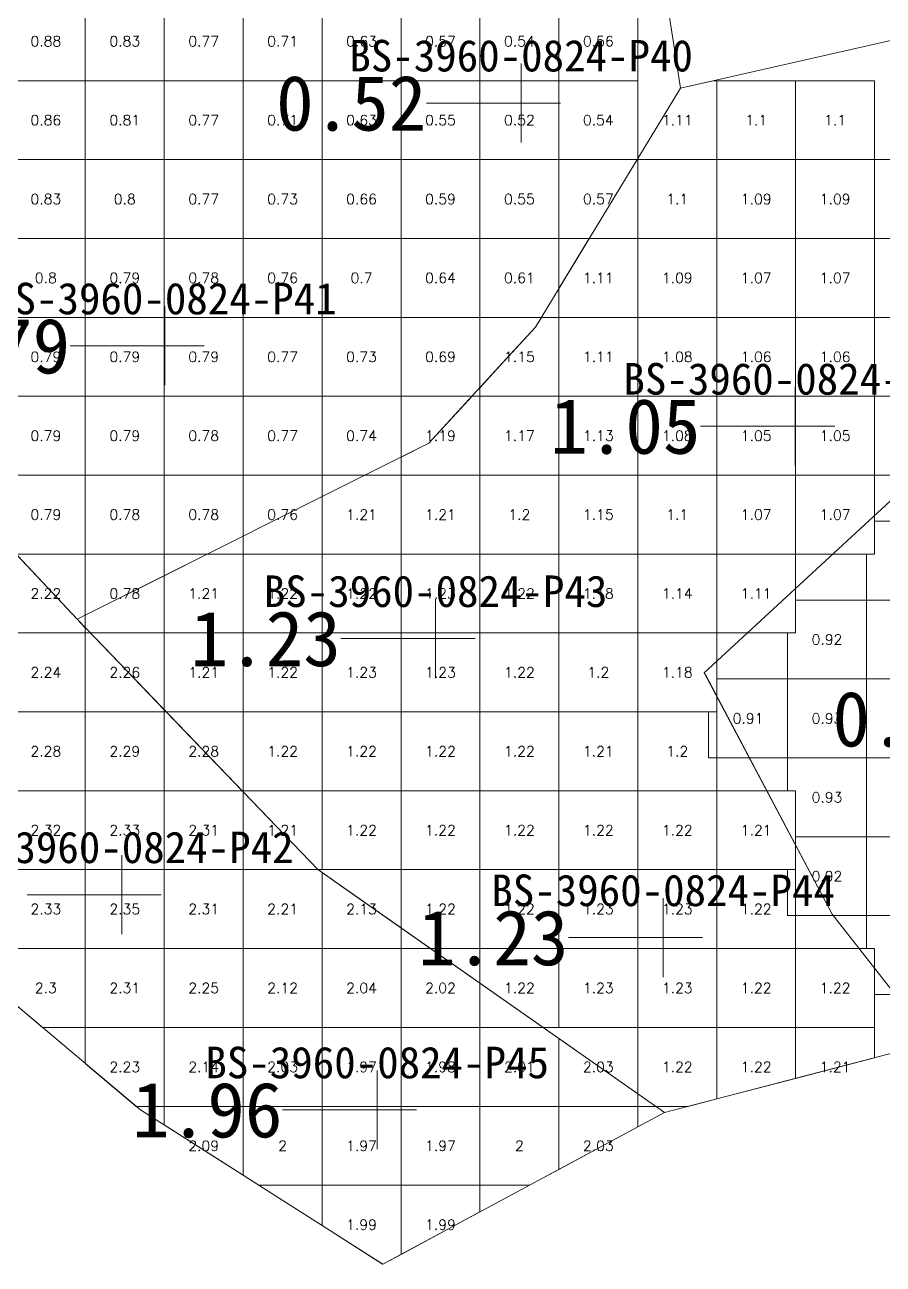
# Model space of a CAD drawing. Header units: inches. Extents: x 469941 to 470089, y 4349675 to 4349818.
# Drawn here: x 470065.12 to 470076, y 4349689.79 to 4349705.5 of the extents above; entities that cross this region are included whole.
import ezdxf
from ezdxf.enums import TextEntityAlignment as Align

# ---------------------------------------------------------------- set-up
doc = ezdxf.new("R2010")
doc.units = ezdxf.units.IN
doc.header["$MEASUREMENT"] = 0
for name, color, linetype, lineweight in [('0.500-1.000', 7, 'Continuous', 0), ('1.000-1.500', 7, 'Continuous', 0), ('1.500-3.000', 7, 'Continuous', 0), ('孔口文字', 7, 'Continuous', 0), ('点', 7, 'Continuous', 0), ('爆区方格网', 7, 'Continuous', 0), ('线条', 7, 'Continuous', 0), ('钻孔', 7, 'Continuous', 0)]:
    doc.layers.add(name, color=color, linetype=linetype, lineweight=lineweight)
doc.styles.add('3dmine_textStyle_1', font='txt.shx', dxfattribs={"height": 1, "bigfont": 'gbcbig.shx'})
doc.styles.add('3dmine_textStyle_4', font='simsunb.ttf', dxfattribs={"height": 1})

msp = doc.modelspace()

# ---------------------------------------------------------------- hatches: boundary and pattern name
at = {"layer": '钻孔', "linetype": 'Continuous', "lineweight": 0, "true_color": 0x00ffff, "extrusion": (0, 1, 0)}
for points in [[(-470072.412, 3950.013), (-470071.412, 3950.013), (-470071.412, 3961.013), (-470072.412, 3961.013)], [(-470067.898, 3949.875), (-470066.898, 3949.875), (-470066.898, 3960.875), (-470067.898, 3960.875)], [(-470067.352, 3949.712), (-470066.352, 3949.712), (-470066.352, 3960.712), (-470067.352, 3960.712)], [(-470070.588, 3949.837), (-470069.588, 3949.837), (-470069.588, 3960.837), (-470070.588, 3960.837)]]:
    msp.add_hatch(color=4, dxfattribs=at).paths.add_polyline_path(points, flags=0)
at = {"layer": '钻孔', "linetype": 'Continuous', "lineweight": 0, "true_color": 0x0000ff, "extrusion": (0, 1, 0)}
for points in [[(-470075.885, 3950.073), (-470074.885, 3950.073), (-470074.885, 3961.073), (-470075.885, 3961.073)], [(-470071.328, 3949.978), (-470070.328, 3949.978), (-470070.328, 3960.978), (-470071.328, 3960.978)], [(-470074.211, 3950.177), (-470073.211, 3950.177), (-470073.211, 3961.177), (-470074.211, 3961.177)]]:
    msp.add_hatch(color=5, dxfattribs=at).paths.add_polyline_path(points, flags=0)

# ---------------------------------------------------------------- linework, layer by layer
at = {"layer": '0.500-1.000', "color": 4, "linetype": 'Continuous', "lineweight": 0, "true_color": 0x00ffff}
for points in [[(470073.765, 4349714.157), (470075.484, 4349711.781), (470074.284, 4349711.13), (470072.992, 4349707.734), (470072.969, 4349707.674), (470073.431, 4349704.694), (470071.594, 4349701.664), (470070.704, 4349700.695), (470070.244, 4349700.194), (470065.786, 4349697.962), (470062.903, 4349701.04), (470062.482, 4349701.058), (470060.28, 4349701.153), (470060.914, 4349705.252), (470063.831, 4349707.254), (470067.899, 4349707.252), (470069.089, 4349707.252), (470069.075, 4349707.92), (470069.01, 4349711.145), (470071.224, 4349714.988)], [(470084.807, 4349699.713), (470082.417, 4349696.598), (470082.023, 4349696.085), (470080.026, 4349693.482), (470076.627, 4349692.596), (470075.353, 4349694.224), (470073.733, 4349697.284), (470077.239, 4349700.523), (470078.591, 4349700.817), (470082.614, 4349701.692), (470084.807, 4349699.713)]]:
    msp.add_lwpolyline(points, dxfattribs=at)
at = {"layer": '1.000-1.500', "color": 5, "linetype": 'Continuous', "lineweight": 0, "true_color": 0x0000ff}
msp.add_lwpolyline([(470077.239, 4349700.523), (470073.733, 4349697.284), (470073.755, 4349697.243), (470075.353, 4349694.224), (470076.627, 4349692.596), (470073.229, 4349691.71), (470069.657, 4349694.215), (470068.836, 4349694.79), (470065.786, 4349697.962), (470070.244, 4349700.194), (470071.275, 4349701.317), (470071.594, 4349701.664), (470073.431, 4349704.694), (470076.152, 4349705.312), (470077.239, 4349700.523)], dxfattribs=at)
at = {"layer": '1.500-3.000', "color": 1, "linetype": 'Continuous', "lineweight": 0, "true_color": 0xff0000}
msp.add_lwpolyline([(470062.903, 4349701.04), (470065.786, 4349697.962), (470066.022, 4349697.716), (470068.836, 4349694.79), (470069.183, 4349694.547), (470073.229, 4349691.71), (470069.658, 4349689.787), (470066.74, 4349691.647), (470066.588, 4349691.744), (470063.352, 4349694.471), (470062.851, 4349695.072), (470059.889, 4349698.624), (470060.28, 4349701.153), (470062.903, 4349701.04)], dxfattribs=at)
at = {"layer": '点', "color": 138, "linetype": 'Continuous', "lineweight": 0, "true_color": 0x004c4c}
for points, elevation in [([(470071.412, 4349704.005), (470071.412, 4349705.005)], 3961.013), ([(470071.912, 4349704.505), (470070.912, 4349704.505)], 3961.013), ([(470066.898, 4349700.927), (470066.898, 4349701.927)], 3960.875), ([(470067.398, 4349701.427), (470066.398, 4349701.427)], 3960.875), ([(470074.885, 4349699.909), (470074.885, 4349700.909)], 3961.073), ([(470075.385, 4349700.409), (470074.385, 4349700.409)], 3961.073), ([(470070.328, 4349697.217), (470070.328, 4349698.217)], 3960.978), ([(470070.828, 4349697.717), (470069.828, 4349697.717)], 3960.978), ([(470066.352, 4349693.971), (470066.352, 4349694.971)], 3960.712), ([(470066.852, 4349694.471), (470065.852, 4349694.471)], 3960.712), ([(470073.211, 4349693.426), (470073.211, 4349694.426)], 3961.177), ([(470073.711, 4349693.926), (470072.711, 4349693.926)], 3961.177), ([(470069.588, 4349691.244), (470069.588, 4349692.244)], 3960.837), ([(470070.088, 4349691.744), (470069.088, 4349691.744)], 3960.837)]:
    msp.add_lwpolyline(points, dxfattribs=dict(at, elevation=elevation))
at = {"layer": '爆区方格网', "color": 4, "linetype": 'Continuous', "lineweight": 0, "true_color": 0x00ffff}
for points, elevation in [([(470065.89, 4349704.788), (470064.89, 4349704.788), (470064.89, 4349705.788), (470065.89, 4349705.788), (470065.89, 4349704.788)], 3960.875), ([(470066.89, 4349704.788), (470065.89, 4349704.788), (470065.89, 4349705.788), (470066.89, 4349705.788), (470066.89, 4349704.788)], 3960.875), ([(470067.89, 4349704.788), (470066.89, 4349704.788), (470066.89, 4349705.788), (470067.89, 4349705.788), (470067.89, 4349704.788)], 3960.875), ([(470068.89, 4349704.788), (470067.89, 4349704.788), (470067.89, 4349705.788), (470068.89, 4349705.788), (470068.89, 4349704.788)], 3960.875), ([(470069.89, 4349704.788), (470068.89, 4349704.788), (470068.89, 4349705.788), (470069.89, 4349705.788), (470069.89, 4349704.788)], 3960.875), ([(470070.89, 4349704.788), (470069.89, 4349704.788), (470069.89, 4349705.788), (470070.89, 4349705.788), (470070.89, 4349704.788)], 3960.875), ([(470071.89, 4349704.788), (470070.89, 4349704.788), (470070.89, 4349705.788), (470071.89, 4349705.788), (470071.89, 4349704.788)], 3960.875), ([(470072.89, 4349704.788), (470071.89, 4349704.788), (470071.89, 4349705.788), (470072.89, 4349705.788), (470072.89, 4349704.788)], 3960.875), ([(470065.89, 4349703.788), (470064.89, 4349703.788), (470064.89, 4349704.788), (470065.89, 4349704.788), (470065.89, 4349703.788)], 3960.875), ([(470066.89, 4349703.788), (470065.89, 4349703.788), (470065.89, 4349704.788), (470066.89, 4349704.788), (470066.89, 4349703.788)], 3960.875), ([(470067.89, 4349703.788), (470066.89, 4349703.788), (470066.89, 4349704.788), (470067.89, 4349704.788), (470067.89, 4349703.788)], 3960.875), ([(470068.89, 4349703.788), (470067.89, 4349703.788), (470067.89, 4349704.788), (470068.89, 4349704.788), (470068.89, 4349703.788)], 3960.875), ([(470069.89, 4349703.788), (470068.89, 4349703.788), (470068.89, 4349704.788), (470069.89, 4349704.788), (470069.89, 4349703.788)], 3960.875), ([(470070.89, 4349703.788), (470069.89, 4349703.788), (470069.89, 4349704.788), (470070.89, 4349704.788), (470070.89, 4349703.788)], 3960.875), ([(470071.89, 4349703.788), (470070.89, 4349703.788), (470070.89, 4349704.788), (470071.89, 4349704.788), (470071.89, 4349703.788)], 3960.875), ([(470072.89, 4349703.801), (470072.89, 4349703.801), (470072.89, 4349703.788), (470071.89, 4349703.788), (470071.89, 4349704.788), (470072.89, 4349704.788), (470072.89, 4349703.801)], 3960.875), ([(470065.89, 4349702.788), (470064.89, 4349702.788), (470064.89, 4349703.788), (470065.89, 4349703.788), (470065.89, 4349702.788)], 3960.875), ([(470066.89, 4349702.788), (470065.89, 4349702.788), (470065.89, 4349703.788), (470066.89, 4349703.788), (470066.89, 4349702.788)], 3960.875), ([(470067.89, 4349702.788), (470066.89, 4349702.788), (470066.89, 4349703.788), (470067.89, 4349703.788), (470067.89, 4349702.788)], 3960.875), ([(470068.89, 4349702.788), (470067.89, 4349702.788), (470067.89, 4349703.788), (470068.89, 4349703.788), (470068.89, 4349702.788)], 3960.875), ([(470069.89, 4349702.788), (470068.89, 4349702.788), (470068.89, 4349703.788), (470069.89, 4349703.788), (470069.89, 4349702.788)], 3960.875), ([(470070.89, 4349702.788), (470069.89, 4349702.788), (470069.89, 4349703.788), (470070.89, 4349703.788), (470070.89, 4349702.788)], 3960.875), ([(470071.89, 4349702.788), (470070.89, 4349702.788), (470070.89, 4349703.788), (470071.89, 4349703.788), (470071.89, 4349702.788)], 3960.875), ([(470072.89, 4349702.788), (470071.89, 4349702.788), (470071.89, 4349703.788), (470072.89, 4349703.788), (470072.89, 4349702.788)], 3960.875), ([(470065.89, 4349701.788), (470064.89, 4349701.788), (470064.89, 4349702.788), (470065.89, 4349702.788), (470065.89, 4349701.788)], 3960.875), ([(470066.89, 4349701.788), (470065.89, 4349701.788), (470065.89, 4349702.788), (470066.89, 4349702.788), (470066.89, 4349701.788)], 3960.875), ([(470067.89, 4349701.788), (470066.89, 4349701.788), (470066.89, 4349702.788), (470067.89, 4349702.788), (470067.89, 4349701.788)], 3960.875), ([(470068.89, 4349701.788), (470067.89, 4349701.788), (470067.89, 4349702.788), (470068.89, 4349702.788), (470068.89, 4349701.788)], 3960.875), ([(470069.89, 4349701.788), (470068.89, 4349701.788), (470068.89, 4349702.788), (470069.89, 4349702.788), (470069.89, 4349701.788)], 3960.875), ([(470070.89, 4349701.788), (470069.89, 4349701.788), (470069.89, 4349702.788), (470070.89, 4349702.788), (470070.89, 4349701.788)], 3960.875), ([(470071.89, 4349702.152), (470071.89, 4349702.152), (470071.89, 4349701.788), (470070.89, 4349701.788), (470070.89, 4349702.788), (470071.89, 4349702.788), (470071.89, 4349702.152)], 3960.875), ([(470065.89, 4349700.788), (470064.89, 4349700.788), (470064.89, 4349701.788), (470065.89, 4349701.788), (470065.89, 4349700.788)], 3960.875), ([(470066.89, 4349700.788), (470065.89, 4349700.788), (470065.89, 4349701.788), (470066.89, 4349701.788), (470066.89, 4349700.788)], 3960.875), ([(470067.89, 4349700.788), (470066.89, 4349700.788), (470066.89, 4349701.788), (470067.89, 4349701.788), (470067.89, 4349700.788)], 3960.875), ([(470068.89, 4349700.788), (470067.89, 4349700.788), (470067.89, 4349701.788), (470068.89, 4349701.788), (470068.89, 4349700.788)], 3960.875), ([(470069.89, 4349700.788), (470068.89, 4349700.788), (470068.89, 4349701.788), (470069.89, 4349701.788), (470069.89, 4349700.788)], 3960.875), ([(470070.89, 4349700.897), (470070.89, 4349700.897), (470070.89, 4349700.788), (470069.89, 4349700.788), (470069.89, 4349701.788), (470070.89, 4349701.788), (470070.89, 4349700.897)], 3960.875), ([(470065.89, 4349699.788), (470064.89, 4349699.788), (470064.89, 4349700.788), (470065.89, 4349700.788), (470065.89, 4349699.788)], 3960.875), ([(470066.89, 4349699.788), (470065.89, 4349699.788), (470065.89, 4349700.788), (470066.89, 4349700.788), (470066.89, 4349699.788)], 3960.875), ([(470067.89, 4349699.788), (470066.89, 4349699.788), (470066.89, 4349700.788), (470067.89, 4349700.788), (470067.89, 4349699.788)], 3960.875), ([(470068.89, 4349699.788), (470067.89, 4349699.788), (470067.89, 4349700.788), (470068.89, 4349700.788), (470068.89, 4349699.788)], 3960.875), ([(470069.89, 4349700.017), (470069.89, 4349700.017), (470069.89, 4349699.788), (470068.89, 4349699.788), (470068.89, 4349700.788), (470069.89, 4349700.788), (470069.89, 4349700.017)], 3960.875), ([(470065.89, 4349698.788), (470064.89, 4349698.788), (470064.89, 4349699.788), (470065.89, 4349699.788), (470065.89, 4349698.788)], 3960.875), ([(470066.89, 4349698.788), (470065.89, 4349698.788), (470065.89, 4349699.788), (470066.89, 4349699.788), (470066.89, 4349698.788)], 3960.875), ([(470067.89, 4349698.788), (470066.89, 4349698.788), (470066.89, 4349699.788), (470067.89, 4349699.788), (470067.89, 4349698.788)], 3960.875), ([(470068.89, 4349699.516), (470068.89, 4349699.516), (470068.89, 4349698.788), (470067.89, 4349698.788), (470067.89, 4349699.788), (470068.89, 4349699.788), (470068.89, 4349699.516)], 3960.875), ([(470076.787, 4349698.205), (470075.787, 4349698.205), (470075.787, 4349698.788), (470075.89, 4349698.788), (470075.89, 4349699.205), (470076.787, 4349699.205), (470076.787, 4349698.205)], 3961.036), ([(470066.89, 4349698.514), (470065.89, 4349698.014), (470065.89, 4349698.788), (470066.89, 4349698.788), (470066.89, 4349698.514)], 3960.875), ([(470066.89, 4349697.788), (470065.89, 4349697.788), (470065.89, 4349698.014), (470066.89, 4349698.514), (470066.89, 4349697.788)], 3960.875), ([(470075.787, 4349697.205), (470074.787, 4349697.205), (470074.787, 4349697.788), (470074.89, 4349697.788), (470074.89, 4349698.205), (470075.787, 4349698.205), (470075.787, 4349697.205)], 3961.036), ([(470076.787, 4349697.205), (470075.787, 4349697.205), (470075.787, 4349698.205), (470076.787, 4349698.205), (470076.787, 4349697.205)], 3961.036), ([(470074.787, 4349696.205), (470073.787, 4349696.205), (470073.787, 4349696.788), (470073.89, 4349696.788), (470073.89, 4349697.205), (470074.787, 4349697.205), (470074.787, 4349696.205)], 3961.036), ([(470075.787, 4349696.205), (470074.787, 4349696.205), (470074.787, 4349697.205), (470075.787, 4349697.205), (470075.787, 4349696.205)], 3961.036), ([(470076.787, 4349696.205), (470075.787, 4349696.205), (470075.787, 4349697.205), (470076.787, 4349697.205), (470076.787, 4349696.205)], 3961.036), ([(470075.787, 4349695.205), (470074.89, 4349695.205), (470074.89, 4349695.788), (470074.787, 4349695.788), (470074.787, 4349696.205), (470075.787, 4349696.205), (470075.787, 4349695.205)], 3961.036), ([(470076.787, 4349695.205), (470075.787, 4349695.205), (470075.787, 4349696.205), (470076.787, 4349696.205), (470076.787, 4349695.205)], 3961.036), ([(470075.787, 4349694.205), (470074.787, 4349694.205), (470074.787, 4349694.788), (470074.89, 4349694.788), (470074.89, 4349695.205), (470075.787, 4349695.205), (470075.787, 4349694.205)], 3961.036), ([(470076.787, 4349694.205), (470075.787, 4349694.205), (470075.787, 4349695.205), (470076.787, 4349695.205), (470076.787, 4349694.205)], 3961.036), ([(470076.787, 4349693.205), (470075.89, 4349693.205), (470075.89, 4349693.788), (470075.787, 4349693.788), (470075.787, 4349694.205), (470076.787, 4349694.205), (470076.787, 4349693.205)], 3961.036)]:
    msp.add_lwpolyline(points, dxfattribs=dict(at, elevation=elevation))
at = {"layer": '爆区方格网', "color": 5, "linetype": 'Continuous', "lineweight": 0, "true_color": 0x0000ff, "elevation": 3961.073}
for points in [[(470073.89, 4349703.788), (470072.89, 4349703.788), (470072.89, 4349703.801), (470073.431, 4349704.694), (470073.844, 4349704.788), (470073.89, 4349704.788), (470073.89, 4349703.788)], [(470074.89, 4349703.788), (470073.89, 4349703.788), (470073.89, 4349704.788), (470074.89, 4349704.788), (470074.89, 4349703.788)], [(470075.89, 4349703.788), (470074.89, 4349703.788), (470074.89, 4349704.788), (470075.89, 4349704.788), (470075.89, 4349703.788)], [(470073.89, 4349702.788), (470072.89, 4349702.788), (470072.89, 4349703.788), (470073.89, 4349703.788), (470073.89, 4349702.788)], [(470074.89, 4349702.788), (470073.89, 4349702.788), (470073.89, 4349703.788), (470074.89, 4349703.788), (470074.89, 4349702.788)], [(470075.89, 4349702.788), (470074.89, 4349702.788), (470074.89, 4349703.788), (470075.89, 4349703.788), (470075.89, 4349702.788)], [(470076.89, 4349702.788), (470075.89, 4349702.788), (470075.89, 4349703.788), (470076.89, 4349703.788), (470076.89, 4349702.788)], [(470072.89, 4349701.788), (470071.89, 4349701.788), (470071.89, 4349702.152), (470072.276, 4349702.788), (470072.89, 4349702.788), (470072.89, 4349701.788)], [(470073.89, 4349701.788), (470072.89, 4349701.788), (470072.89, 4349702.788), (470073.89, 4349702.788), (470073.89, 4349701.788)], [(470074.89, 4349701.788), (470073.89, 4349701.788), (470073.89, 4349702.788), (470074.89, 4349702.788), (470074.89, 4349701.788)], [(470075.89, 4349701.788), (470074.89, 4349701.788), (470074.89, 4349702.788), (470075.89, 4349702.788), (470075.89, 4349701.788)], [(470076.89, 4349701.788), (470075.89, 4349701.788), (470075.89, 4349702.788), (470076.89, 4349702.788), (470076.89, 4349701.788)], [(470071.89, 4349700.788), (470070.89, 4349700.788), (470070.89, 4349700.897), (470071.275, 4349701.317), (470071.594, 4349701.664), (470071.669, 4349701.788), (470071.89, 4349701.788), (470071.89, 4349700.788)], [(470072.89, 4349700.788), (470071.89, 4349700.788), (470071.89, 4349701.788), (470072.89, 4349701.788), (470072.89, 4349700.788)], [(470073.89, 4349700.788), (470072.89, 4349700.788), (470072.89, 4349701.788), (470073.89, 4349701.788), (470073.89, 4349700.788)], [(470074.89, 4349700.788), (470073.89, 4349700.788), (470073.89, 4349701.788), (470074.89, 4349701.788), (470074.89, 4349700.788)], [(470075.89, 4349700.788), (470074.89, 4349700.788), (470074.89, 4349701.788), (470075.89, 4349701.788), (470075.89, 4349700.788)], [(470076.89, 4349700.788), (470075.89, 4349700.788), (470075.89, 4349701.788), (470076.89, 4349701.788), (470076.89, 4349700.788)], [(470070.89, 4349699.788), (470069.89, 4349699.788), (470069.89, 4349700.017), (470070.244, 4349700.194), (470070.79, 4349700.788), (470070.89, 4349700.788), (470070.89, 4349699.788)], [(470071.89, 4349699.788), (470070.89, 4349699.788), (470070.89, 4349700.788), (470071.89, 4349700.788), (470071.89, 4349699.788)], [(470072.89, 4349699.788), (470071.89, 4349699.788), (470071.89, 4349700.788), (470072.89, 4349700.788), (470072.89, 4349699.788)], [(470073.89, 4349699.788), (470072.89, 4349699.788), (470072.89, 4349700.788), (470073.89, 4349700.788), (470073.89, 4349699.788)], [(470074.89, 4349699.788), (470073.89, 4349699.788), (470073.89, 4349700.788), (470074.89, 4349700.788), (470074.89, 4349699.788)], [(470075.89, 4349699.788), (470074.89, 4349699.788), (470074.89, 4349700.788), (470075.89, 4349700.788), (470075.89, 4349699.788)], [(470076.89, 4349699.788), (470075.89, 4349699.788), (470075.89, 4349700.788), (470076.89, 4349700.788), (470076.89, 4349699.788)], [(470069.89, 4349698.788), (470068.89, 4349698.788), (470068.89, 4349699.516), (470069.433, 4349699.788), (470069.89, 4349699.788), (470069.89, 4349698.788)], [(470070.89, 4349698.788), (470069.89, 4349698.788), (470069.89, 4349699.788), (470070.89, 4349699.788), (470070.89, 4349698.788)], [(470071.89, 4349698.788), (470070.89, 4349698.788), (470070.89, 4349699.788), (470071.89, 4349699.788), (470071.89, 4349698.788)], [(470072.89, 4349698.788), (470071.89, 4349698.788), (470071.89, 4349699.788), (470072.89, 4349699.788), (470072.89, 4349698.788)], [(470073.89, 4349698.788), (470072.89, 4349698.788), (470072.89, 4349699.788), (470073.89, 4349699.788), (470073.89, 4349698.788)], [(470074.89, 4349698.788), (470073.89, 4349698.788), (470073.89, 4349699.788), (470074.89, 4349699.788), (470074.89, 4349698.788)], [(470075.89, 4349698.788), (470074.89, 4349698.788), (470074.89, 4349699.788), (470075.89, 4349699.788), (470075.89, 4349698.788)], [(470067.89, 4349697.788), (470066.89, 4349697.788), (470066.89, 4349698.514), (470067.436, 4349698.788), (470067.89, 4349698.788), (470067.89, 4349697.788)], [(470068.89, 4349697.788), (470067.89, 4349697.788), (470067.89, 4349698.788), (470068.89, 4349698.788), (470068.89, 4349697.788)], [(470069.89, 4349697.788), (470068.89, 4349697.788), (470068.89, 4349698.788), (470069.89, 4349698.788), (470069.89, 4349697.788)], [(470070.89, 4349697.788), (470069.89, 4349697.788), (470069.89, 4349698.788), (470070.89, 4349698.788), (470070.89, 4349697.788)], [(470071.89, 4349697.788), (470070.89, 4349697.788), (470070.89, 4349698.788), (470071.89, 4349698.788), (470071.89, 4349697.788)], [(470072.89, 4349697.788), (470071.89, 4349697.788), (470071.89, 4349698.788), (470072.89, 4349698.788), (470072.89, 4349697.788)], [(470073.89, 4349697.788), (470072.89, 4349697.788), (470072.89, 4349698.788), (470073.89, 4349698.788), (470073.89, 4349697.788)], [(470074.89, 4349697.788), (470073.89, 4349697.788), (470073.89, 4349698.788), (470074.89, 4349698.788), (470074.89, 4349697.788)], [(470067.89, 4349696.788), (470066.89, 4349696.788), (470066.89, 4349697.788), (470067.89, 4349697.788), (470067.89, 4349696.788)], [(470068.89, 4349696.788), (470067.89, 4349696.788), (470067.89, 4349697.788), (470068.89, 4349697.788), (470068.89, 4349696.788)], [(470069.89, 4349696.788), (470068.89, 4349696.788), (470068.89, 4349697.788), (470069.89, 4349697.788), (470069.89, 4349696.788)], [(470070.89, 4349696.788), (470069.89, 4349696.788), (470069.89, 4349697.788), (470070.89, 4349697.788), (470070.89, 4349696.788)], [(470071.89, 4349696.788), (470070.89, 4349696.788), (470070.89, 4349697.788), (470071.89, 4349697.788), (470071.89, 4349696.788)], [(470072.89, 4349696.788), (470071.89, 4349696.788), (470071.89, 4349697.788), (470072.89, 4349697.788), (470072.89, 4349696.788)], [(470073.89, 4349696.788), (470072.89, 4349696.788), (470072.89, 4349697.788), (470073.89, 4349697.788), (470073.89, 4349696.788)], [(470068.89, 4349695.788), (470067.89, 4349695.788), (470067.89, 4349696.788), (470068.89, 4349696.788), (470068.89, 4349695.788)], [(470069.89, 4349695.788), (470068.89, 4349695.788), (470068.89, 4349696.788), (470069.89, 4349696.788), (470069.89, 4349695.788)], [(470070.89, 4349695.788), (470069.89, 4349695.788), (470069.89, 4349696.788), (470070.89, 4349696.788), (470070.89, 4349695.788)], [(470071.89, 4349695.788), (470070.89, 4349695.788), (470070.89, 4349696.788), (470071.89, 4349696.788), (470071.89, 4349695.788)], [(470072.89, 4349695.788), (470071.89, 4349695.788), (470071.89, 4349696.788), (470072.89, 4349696.788), (470072.89, 4349695.788)], [(470073.89, 4349695.788), (470072.89, 4349695.788), (470072.89, 4349696.788), (470073.89, 4349696.788), (470073.89, 4349695.788)], [(470068.89, 4349694.788), (470067.89, 4349694.788), (470067.89, 4349695.788), (470068.89, 4349695.788), (470068.89, 4349694.788)], [(470069.89, 4349694.788), (470068.89, 4349694.788), (470068.89, 4349695.788), (470069.89, 4349695.788), (470069.89, 4349694.788)], [(470070.89, 4349694.788), (470069.89, 4349694.788), (470069.89, 4349695.788), (470070.89, 4349695.788), (470070.89, 4349694.788)], [(470071.89, 4349694.788), (470070.89, 4349694.788), (470070.89, 4349695.788), (470071.89, 4349695.788), (470071.89, 4349694.788)], [(470072.89, 4349694.788), (470071.89, 4349694.788), (470071.89, 4349695.788), (470072.89, 4349695.788), (470072.89, 4349694.788)], [(470073.89, 4349694.788), (470072.89, 4349694.788), (470072.89, 4349695.788), (470073.89, 4349695.788), (470073.89, 4349694.788)], [(470074.89, 4349694.788), (470073.89, 4349694.788), (470073.89, 4349695.788), (470074.89, 4349695.788), (470074.89, 4349694.788)], [(470070.89, 4349693.788), (470069.89, 4349693.788), (470069.89, 4349694.788), (470070.89, 4349694.788), (470070.89, 4349693.788)], [(470071.89, 4349693.788), (470070.89, 4349693.788), (470070.89, 4349694.788), (470071.89, 4349694.788), (470071.89, 4349693.788)], [(470072.89, 4349693.788), (470071.89, 4349693.788), (470071.89, 4349694.788), (470072.89, 4349694.788), (470072.89, 4349693.788)], [(470073.89, 4349693.788), (470072.89, 4349693.788), (470072.89, 4349694.788), (470073.89, 4349694.788), (470073.89, 4349693.788)], [(470074.89, 4349693.788), (470073.89, 4349693.788), (470073.89, 4349694.788), (470074.89, 4349694.788), (470074.89, 4349693.788)], [(470071.89, 4349692.788), (470070.89, 4349692.788), (470070.89, 4349693.788), (470071.89, 4349693.788), (470071.89, 4349692.788)], [(470072.89, 4349692.788), (470071.89, 4349692.788), (470071.89, 4349693.788), (470072.89, 4349693.788), (470072.89, 4349692.788)], [(470073.89, 4349692.788), (470072.89, 4349692.788), (470072.89, 4349693.788), (470073.89, 4349693.788), (470073.89, 4349692.788)], [(470074.89, 4349692.788), (470073.89, 4349692.788), (470073.89, 4349693.788), (470074.89, 4349693.788), (470074.89, 4349692.788)], [(470075.89, 4349692.788), (470074.89, 4349692.788), (470074.89, 4349693.788), (470075.89, 4349693.788), (470075.89, 4349692.788)], [(470073.89, 4349691.882), (470073.529, 4349691.788), (470072.89, 4349691.788), (470072.89, 4349692.788), (470073.89, 4349692.788), (470073.89, 4349691.882)], [(470074.89, 4349692.143), (470073.89, 4349691.882), (470073.89, 4349692.788), (470074.89, 4349692.788), (470074.89, 4349692.143)], [(470075.89, 4349692.404), (470074.89, 4349692.143), (470074.89, 4349692.788), (470075.89, 4349692.788), (470075.89, 4349692.404)]]:
    msp.add_lwpolyline(points, dxfattribs=at)
at = {"layer": '爆区方格网', "color": 1, "linetype": 'Continuous', "lineweight": 0, "true_color": 0xff0000, "elevation": 3960.837}
for points in [[(470065.786, 4349697.962), (470065.89, 4349697.853), (470065.89, 4349697.788), (470064.89, 4349697.788), (470064.89, 4349698.788), (470065.012, 4349698.788), (470065.786, 4349697.962)], [(470065.89, 4349696.788), (470064.89, 4349696.788), (470064.89, 4349697.788), (470065.89, 4349697.788), (470065.89, 4349696.788)], [(470066.022, 4349697.716), (470066.89, 4349696.813), (470066.89, 4349696.788), (470065.89, 4349696.788), (470065.89, 4349697.788), (470065.953, 4349697.788), (470066.022, 4349697.716)], [(470065.89, 4349695.788), (470064.89, 4349695.788), (470064.89, 4349696.788), (470065.89, 4349696.788), (470065.89, 4349695.788)], [(470066.89, 4349695.788), (470065.89, 4349695.788), (470065.89, 4349696.788), (470066.89, 4349696.788), (470066.89, 4349695.788)], [(470067.876, 4349695.788), (470066.89, 4349695.788), (470066.89, 4349696.788), (470066.914, 4349696.788), (470067.876, 4349695.788)], [(470065.89, 4349694.788), (470064.89, 4349694.788), (470064.89, 4349695.788), (470065.89, 4349695.788), (470065.89, 4349694.788)], [(470066.89, 4349694.788), (470065.89, 4349694.788), (470065.89, 4349695.788), (470066.89, 4349695.788), (470066.89, 4349694.788)], [(470067.89, 4349695.774), (470067.89, 4349694.788), (470066.89, 4349694.788), (470066.89, 4349695.788), (470067.876, 4349695.788), (470067.89, 4349695.774)], [(470065.89, 4349693.788), (470064.89, 4349693.788), (470064.89, 4349694.788), (470065.89, 4349694.788), (470065.89, 4349693.788)], [(470066.89, 4349693.788), (470065.89, 4349693.788), (470065.89, 4349694.788), (470066.89, 4349694.788), (470066.89, 4349693.788)], [(470067.89, 4349693.788), (470066.89, 4349693.788), (470066.89, 4349694.788), (470067.89, 4349694.788), (470067.89, 4349693.788)], [(470068.89, 4349694.752), (470068.89, 4349693.788), (470067.89, 4349693.788), (470067.89, 4349694.788), (470068.839, 4349694.788), (470068.89, 4349694.752)], [(470069.183, 4349694.547), (470069.89, 4349694.051), (470069.89, 4349693.788), (470068.89, 4349693.788), (470068.89, 4349694.752), (470069.183, 4349694.547)], [(470065.89, 4349692.788), (470065.349, 4349692.788), (470064.89, 4349693.175), (470064.89, 4349693.788), (470065.89, 4349693.788), (470065.89, 4349692.788)], [(470066.89, 4349692.788), (470065.89, 4349692.788), (470065.89, 4349693.788), (470066.89, 4349693.788), (470066.89, 4349692.788)], [(470067.89, 4349692.788), (470066.89, 4349692.788), (470066.89, 4349693.788), (470067.89, 4349693.788), (470067.89, 4349692.788)], [(470068.89, 4349692.788), (470067.89, 4349692.788), (470067.89, 4349693.788), (470068.89, 4349693.788), (470068.89, 4349692.788)], [(470069.89, 4349692.788), (470068.89, 4349692.788), (470068.89, 4349693.788), (470069.89, 4349693.788), (470069.89, 4349692.788)], [(470070.89, 4349693.35), (470070.89, 4349692.788), (470069.89, 4349692.788), (470069.89, 4349693.788), (470070.265, 4349693.788), (470070.89, 4349693.35)], [(470066.89, 4349691.788), (470066.536, 4349691.788), (470065.89, 4349692.332), (470065.89, 4349692.788), (470066.89, 4349692.788), (470066.89, 4349691.788)], [(470067.89, 4349691.788), (470066.89, 4349691.788), (470066.89, 4349692.788), (470067.89, 4349692.788), (470067.89, 4349691.788)], [(470068.89, 4349691.788), (470067.89, 4349691.788), (470067.89, 4349692.788), (470068.89, 4349692.788), (470068.89, 4349691.788)], [(470069.89, 4349691.788), (470068.89, 4349691.788), (470068.89, 4349692.788), (470069.89, 4349692.788), (470069.89, 4349691.788)], [(470070.89, 4349691.788), (470069.89, 4349691.788), (470069.89, 4349692.788), (470070.89, 4349692.788), (470070.89, 4349691.788)], [(470071.89, 4349692.649), (470071.89, 4349691.788), (470070.89, 4349691.788), (470070.89, 4349692.788), (470071.691, 4349692.788), (470071.89, 4349692.649)], [(470072.89, 4349691.948), (470072.89, 4349691.788), (470071.89, 4349691.788), (470071.89, 4349692.649), (470072.89, 4349691.948)], [(470067.89, 4349690.914), (470066.89, 4349691.552), (470066.89, 4349691.788), (470067.89, 4349691.788), (470067.89, 4349690.914)], [(470068.89, 4349690.788), (470068.088, 4349690.788), (470067.89, 4349690.914), (470067.89, 4349691.788), (470068.89, 4349691.788), (470068.89, 4349690.788)], [(470069.89, 4349690.788), (470068.89, 4349690.788), (470068.89, 4349691.788), (470069.89, 4349691.788), (470069.89, 4349690.788)], [(470070.89, 4349690.788), (470069.89, 4349690.788), (470069.89, 4349691.788), (470070.89, 4349691.788), (470070.89, 4349690.788)], [(470071.89, 4349690.989), (470071.517, 4349690.788), (470070.89, 4349690.788), (470070.89, 4349691.788), (470071.89, 4349691.788), (470071.89, 4349690.989)], [(470072.89, 4349691.527), (470071.89, 4349690.989), (470071.89, 4349691.788), (470072.89, 4349691.788), (470072.89, 4349691.527)], [(470069.89, 4349689.912), (470069.66, 4349689.788), (470069.656, 4349689.788), (470068.89, 4349690.277), (470068.89, 4349690.788), (470069.89, 4349690.788), (470069.89, 4349689.912)], [(470070.89, 4349690.451), (470069.89, 4349689.912), (470069.89, 4349690.788), (470070.89, 4349690.788), (470070.89, 4349690.451)]]:
    msp.add_lwpolyline(points, dxfattribs=at)
at = {"layer": '线条', "color": 138, "linetype": 'Continuous', "lineweight": 0, "true_color": 0x004c4c}
for points, elevation in [([(470071.412, 4349704.505), (470071.412, 4349704.505), (470071.412, 4349704.505)], 3961.013), ([(470066.898, 4349701.427), (470066.898, 4349701.427), (470066.898, 4349701.427)], 3960.875), ([(470074.885, 4349700.409), (470074.885, 4349700.409), (470074.885, 4349700.409)], 3961.073), ([(470070.328, 4349697.717), (470070.328, 4349697.717), (470070.328, 4349697.717)], 3960.978), ([(470066.352, 4349694.471), (470066.352, 4349694.471), (470066.352, 4349694.471)], 3960.712), ([(470073.211, 4349693.926), (470073.211, 4349693.926), (470073.211, 4349693.926)], 3961.177), ([(470069.588, 4349691.744), (470069.588, 4349691.744), (470069.588, 4349691.744)], 3960.837)]:
    msp.add_lwpolyline(points, dxfattribs=dict(at, elevation=elevation))
at = {"layer": '钻孔', "color": 4, "linetype": 'Continuous', "lineweight": 0, "true_color": 0x00ffff}
for points, elevation in [([(470071.412, 4349704.505), (470070.212, 4349704.505)], 3961.013), ([(470071.412, 4349704.505), (470070.212, 4349704.505)], 3950.013), ([(470066.898, 4349701.427), (470065.698, 4349701.427)], 3960.875), ([(470066.898, 4349701.427), (470065.698, 4349701.427)], 3949.875), ([(470066.352, 4349694.471), (470065.152, 4349694.471)], 3960.712), ([(470066.352, 4349694.471), (470065.152, 4349694.471)], 3949.712), ([(470069.588, 4349691.744), (470068.388, 4349691.744)], 3960.837), ([(470069.588, 4349691.744), (470068.388, 4349691.744)], 3949.837)]:
    msp.add_lwpolyline(points, dxfattribs=dict(at, elevation=elevation))
at = {"layer": '钻孔', "color": 5, "linetype": 'Continuous', "lineweight": 0, "true_color": 0x0000ff}
for points, elevation in [([(470074.885, 4349700.409), (470073.685, 4349700.409)], 3961.073), ([(470074.885, 4349700.409), (470073.685, 4349700.409)], 3950.073), ([(470070.328, 4349697.717), (470069.128, 4349697.717)], 3960.978), ([(470070.328, 4349697.717), (470069.128, 4349697.717)], 3949.978), ([(470073.211, 4349693.926), (470072.011, 4349693.926)], 3961.177), ([(470073.211, 4349693.926), (470072.011, 4349693.926)], 3950.177)]:
    msp.add_lwpolyline(points, dxfattribs=dict(at, elevation=elevation))

# ---------------------------------------------------------------- texts
at = {"color": 4, "linetype": 'Continuous', "lineweight": 0, "true_color": 0x00ffff, "style": '3dmine_textStyle_1'}
for s, p in [('0.88', (470065.39, 4349705.288, 3960.875)), ('0.83', (470066.39, 4349705.288, 3960.875)), ('0.77', (470067.39, 4349705.288, 3960.875)), ('0.71', (470068.39, 4349705.288, 3960.875)), ('0.63', (470069.39, 4349705.288, 3960.875)), ('0.57', (470070.39, 4349705.288, 3960.875)), ('0.54', (470071.39, 4349705.288, 3960.875)), ('0.56', (470072.39, 4349705.288, 3960.875)), ('0.86', (470065.39, 4349704.288, 3960.875)), ('0.81', (470066.39, 4349704.288, 3960.875)), ('0.77', (470067.39, 4349704.288, 3960.875)), ('0.71', (470068.39, 4349704.288, 3960.875)), ('0.63', (470069.39, 4349704.288, 3960.875)), ('0.55', (470070.39, 4349704.288, 3960.875)), ('0.52', (470071.39, 4349704.288, 3960.875)), ('0.54', (470072.39, 4349704.288, 3960.875)), ('0.83', (470065.39, 4349703.288, 3960.875)), ('0.8', (470066.39, 4349703.288, 3960.875)), ('0.77', (470067.39, 4349703.288, 3960.875)), ('0.73', (470068.39, 4349703.288, 3960.875)), ('0.66', (470069.39, 4349703.288, 3960.875)), ('0.59', (470070.39, 4349703.288, 3960.875)), ('0.55', (470071.39, 4349703.288, 3960.875)), ('0.57', (470072.39, 4349703.288, 3960.875)), ('0.8', (470065.39, 4349702.288, 3960.875)), ('0.79', (470066.39, 4349702.288, 3960.875)), ('0.78', (470067.39, 4349702.288, 3960.875)), ('0.76', (470068.39, 4349702.288, 3960.875)), ('0.7', (470069.39, 4349702.288, 3960.875)), ('0.64', (470070.39, 4349702.288, 3960.875)), ('0.61', (470071.39, 4349702.288, 3960.875)), ('0.79', (470065.39, 4349701.288, 3960.875)), ('0.79', (470066.39, 4349701.288, 3960.875)), ('0.79', (470067.39, 4349701.288, 3960.875)), ('0.77', (470068.39, 4349701.288, 3960.875)), ('0.73', (470069.39, 4349701.288, 3960.875)), ('0.69', (470070.39, 4349701.288, 3960.875)), ('0.79', (470065.39, 4349700.288, 3960.875)), ('0.79', (470066.39, 4349700.288, 3960.875)), ('0.78', (470067.39, 4349700.288, 3960.875)), ('0.77', (470068.39, 4349700.288, 3960.875)), ('0.74', (470069.39, 4349700.288, 3960.875)), ('0.79', (470065.39, 4349699.288, 3960.875)), ('0.78', (470066.39, 4349699.288, 3960.875)), ('0.78', (470067.39, 4349699.288, 3960.875)), ('0.76', (470068.39, 4349699.288, 3960.875)), ('0.78', (470066.39, 4349698.288, 3960.875)), ('0.92', (470075.287, 4349697.705, 3961.036)), ('0.91', (470074.287, 4349696.705, 3961.036)), ('0.93', (470075.287, 4349696.705, 3961.036)), ('0.93', (470075.287, 4349695.705, 3961.036)), ('0.92', (470075.287, 4349694.705, 3961.036))]:
    msp.add_text(s, height=0.13, dxfattribs=at).set_placement(p, align=Align.MIDDLE_CENTER)
at = {"color": 5, "linetype": 'Continuous', "lineweight": 0, "true_color": 0x0000ff, "style": '3dmine_textStyle_1'}
for s, p in [('1.11', (470073.39, 4349704.288, 3961.073)), ('1.1', (470074.39, 4349704.288, 3961.073)), ('1.1', (470075.39, 4349704.288, 3961.073)), ('1.1', (470073.39, 4349703.288, 3961.073)), ('1.09', (470074.39, 4349703.288, 3961.073)), ('1.09', (470075.39, 4349703.288, 3961.073)), ('1.11', (470072.39, 4349702.288, 3961.073)), ('1.09', (470073.39, 4349702.288, 3961.073)), ('1.07', (470074.39, 4349702.288, 3961.073)), ('1.07', (470075.39, 4349702.288, 3961.073)), ('1.15', (470071.39, 4349701.288, 3961.073)), ('1.11', (470072.39, 4349701.288, 3961.073)), ('1.08', (470073.39, 4349701.288, 3961.073)), ('1.06', (470074.39, 4349701.288, 3961.073)), ('1.06', (470075.39, 4349701.288, 3961.073)), ('1.19', (470070.39, 4349700.288, 3961.073)), ('1.17', (470071.39, 4349700.288, 3961.073)), ('1.13', (470072.39, 4349700.288, 3961.073)), ('1.08', (470073.39, 4349700.288, 3961.073)), ('1.05', (470074.39, 4349700.288, 3961.073)), ('1.05', (470075.39, 4349700.288, 3961.073)), ('1.21', (470069.39, 4349699.288, 3961.073)), ('1.21', (470070.39, 4349699.288, 3961.073)), ('1.2', (470071.39, 4349699.288, 3961.073)), ('1.15', (470072.39, 4349699.288, 3961.073)), ('1.1', (470073.39, 4349699.288, 3961.073)), ('1.07', (470074.39, 4349699.288, 3961.073)), ('1.07', (470075.39, 4349699.288, 3961.073)), ('1.21', (470067.39, 4349698.288, 3961.073)), ('1.22', (470068.39, 4349698.288, 3961.073)), ('1.22', (470069.39, 4349698.288, 3961.073)), ('1.23', (470070.39, 4349698.288, 3961.073)), ('1.22', (470071.39, 4349698.288, 3961.073)), ('1.18', (470072.39, 4349698.288, 3961.073)), ('1.14', (470073.39, 4349698.288, 3961.073)), ('1.11', (470074.39, 4349698.288, 3961.073)), ('1.21', (470067.39, 4349697.288, 3961.073)), ('1.22', (470068.39, 4349697.288, 3961.073)), ('1.23', (470069.39, 4349697.288, 3961.073)), ('1.23', (470070.39, 4349697.288, 3961.073)), ('1.22', (470071.39, 4349697.288, 3961.073)), ('1.2', (470072.39, 4349697.288, 3961.073)), ('1.18', (470073.39, 4349697.288, 3961.073)), ('1.22', (470068.39, 4349696.288, 3961.073)), ('1.22', (470069.39, 4349696.288, 3961.073)), ('1.22', (470070.39, 4349696.288, 3961.073)), ('1.22', (470071.39, 4349696.288, 3961.073)), ('1.21', (470072.39, 4349696.288, 3961.073)), ('1.2', (470073.39, 4349696.288, 3961.073)), ('1.21', (470068.39, 4349695.288, 3961.073)), ('1.22', (470069.39, 4349695.288, 3961.073)), ('1.22', (470070.39, 4349695.288, 3961.073)), ('1.22', (470071.39, 4349695.288, 3961.073)), ('1.22', (470072.39, 4349695.288, 3961.073)), ('1.22', (470073.39, 4349695.288, 3961.073)), ('1.21', (470074.39, 4349695.288, 3961.073)), ('1.22', (470070.39, 4349694.288, 3961.073)), ('1.22', (470071.39, 4349694.288, 3961.073)), ('1.23', (470072.39, 4349694.288, 3961.073)), ('1.23', (470073.39, 4349694.288, 3961.073)), ('1.22', (470074.39, 4349694.288, 3961.073)), ('1.22', (470071.39, 4349693.288, 3961.073)), ('1.23', (470072.39, 4349693.288, 3961.073)), ('1.23', (470073.39, 4349693.288, 3961.073)), ('1.22', (470074.39, 4349693.288, 3961.073)), ('1.22', (470075.39, 4349693.288, 3961.073)), ('1.22', (470073.39, 4349692.288, 3961.073)), ('1.22', (470074.39, 4349692.288, 3961.073)), ('1.21', (470075.39, 4349692.288, 3961.073))]:
    msp.add_text(s, height=0.13, dxfattribs=at).set_placement(p, align=Align.MIDDLE_CENTER)
at = {"color": 1, "linetype": 'Continuous', "lineweight": 0, "true_color": 0xff0000, "style": '3dmine_textStyle_1'}
for s, p in [('2.22', (470065.39, 4349698.288, 3960.837)), ('2.24', (470065.39, 4349697.288, 3960.837)), ('2.26', (470066.39, 4349697.288, 3960.837)), ('2.28', (470065.39, 4349696.288, 3960.837)), ('2.29', (470066.39, 4349696.288, 3960.837)), ('2.28', (470067.39, 4349696.288, 3960.837)), ('2.32', (470065.39, 4349695.288, 3960.837)), ('2.33', (470066.39, 4349695.288, 3960.837)), ('2.31', (470067.39, 4349695.288, 3960.837)), ('2.33', (470065.39, 4349694.288, 3960.837)), ('2.35', (470066.39, 4349694.288, 3960.837)), ('2.31', (470067.39, 4349694.288, 3960.837)), ('2.21', (470068.39, 4349694.288, 3960.837)), ('2.13', (470069.39, 4349694.288, 3960.837)), ('2.3', (470065.39, 4349693.288, 3960.837)), ('2.31', (470066.39, 4349693.288, 3960.837)), ('2.25', (470067.39, 4349693.288, 3960.837)), ('2.12', (470068.39, 4349693.288, 3960.837)), ('2.04', (470069.39, 4349693.288, 3960.837)), ('2.02', (470070.39, 4349693.288, 3960.837)), ('2.23', (470066.39, 4349692.288, 3960.837)), ('2.14', (470067.39, 4349692.288, 3960.837)), ('2.03', (470068.39, 4349692.288, 3960.837)), ('1.97', (470069.39, 4349692.288, 3960.837)), ('1.98', (470070.39, 4349692.288, 3960.837)), ('2.01', (470071.39, 4349692.288, 3960.837)), ('2.03', (470072.39, 4349692.288, 3960.837)), ('2.09', (470067.39, 4349691.288, 3960.837)), ('2', (470068.39, 4349691.288, 3960.837)), ('1.97', (470069.39, 4349691.288, 3960.837)), ('1.97', (470070.39, 4349691.288, 3960.837)), ('2', (470071.39, 4349691.288, 3960.837)), ('2.03', (470072.39, 4349691.288, 3960.837)), ('1.99', (470069.39, 4349690.288, 3960.837)), ('1.99', (470070.39, 4349690.288, 3960.837))]:
    msp.add_text(s, height=0.13, dxfattribs=at).set_placement(p, align=Align.MIDDLE_CENTER)
at = {"layer": '孔口文字', "color": 138, "linetype": 'Continuous', "lineweight": 0, "true_color": 0x004c4c, "style": '3dmine_textStyle_4'}
for s, p in [('BS-3960-0824-P40', (470071.412, 4349704.905, 3961.013)), ('BS-3960-0824-P41', (470066.898, 4349701.827, 3960.875)), ('BS-3960-0824-P46', (470074.885, 4349700.809, 3961.073)), ('BS-3960-0824-P43', (470070.328, 4349698.117, 3960.978)), ('BS-3960-0824-P42', (470066.352, 4349694.871, 3960.712)), ('BS-3960-0824-P44', (470073.211, 4349694.326, 3961.177)), ('BS-3960-0824-P45', (470069.588, 4349692.144, 3960.837))]:
    msp.add_text(s, height=0.4, dxfattribs=at).set_placement(p, align=Align.CENTER)
at = {"layer": '钻孔', "color": 4, "linetype": 'Continuous', "lineweight": 0, "true_color": 0x00ffff, "style": '3dmine_textStyle_4'}
for s, p in [('0.52', (470070.212, 4349704.505, 3961.013)), ('0.79', (470065.698, 4349701.427, 3960.875)), ('0.98', (470077.261, 4349696.699, 3960.937)), ('1.96', (470068.388, 4349691.744, 3960.837))]:
    msp.add_text(s, height=0.7, dxfattribs=at).set_placement(p, align=Align.MIDDLE_RIGHT)
at = {"layer": '钻孔', "color": 5, "linetype": 'Continuous', "lineweight": 0, "true_color": 0x0000ff, "style": '3dmine_textStyle_4'}
for s, p in [('1.05', (470073.685, 4349700.409, 3961.073)), ('1.23', (470069.128, 4349697.717, 3960.978)), ('1.23', (470072.011, 4349693.926, 3961.177))]:
    msp.add_text(s, height=0.7, dxfattribs=at).set_placement(p, align=Align.MIDDLE_RIGHT)

doc.saveas('drawing.dxf')
